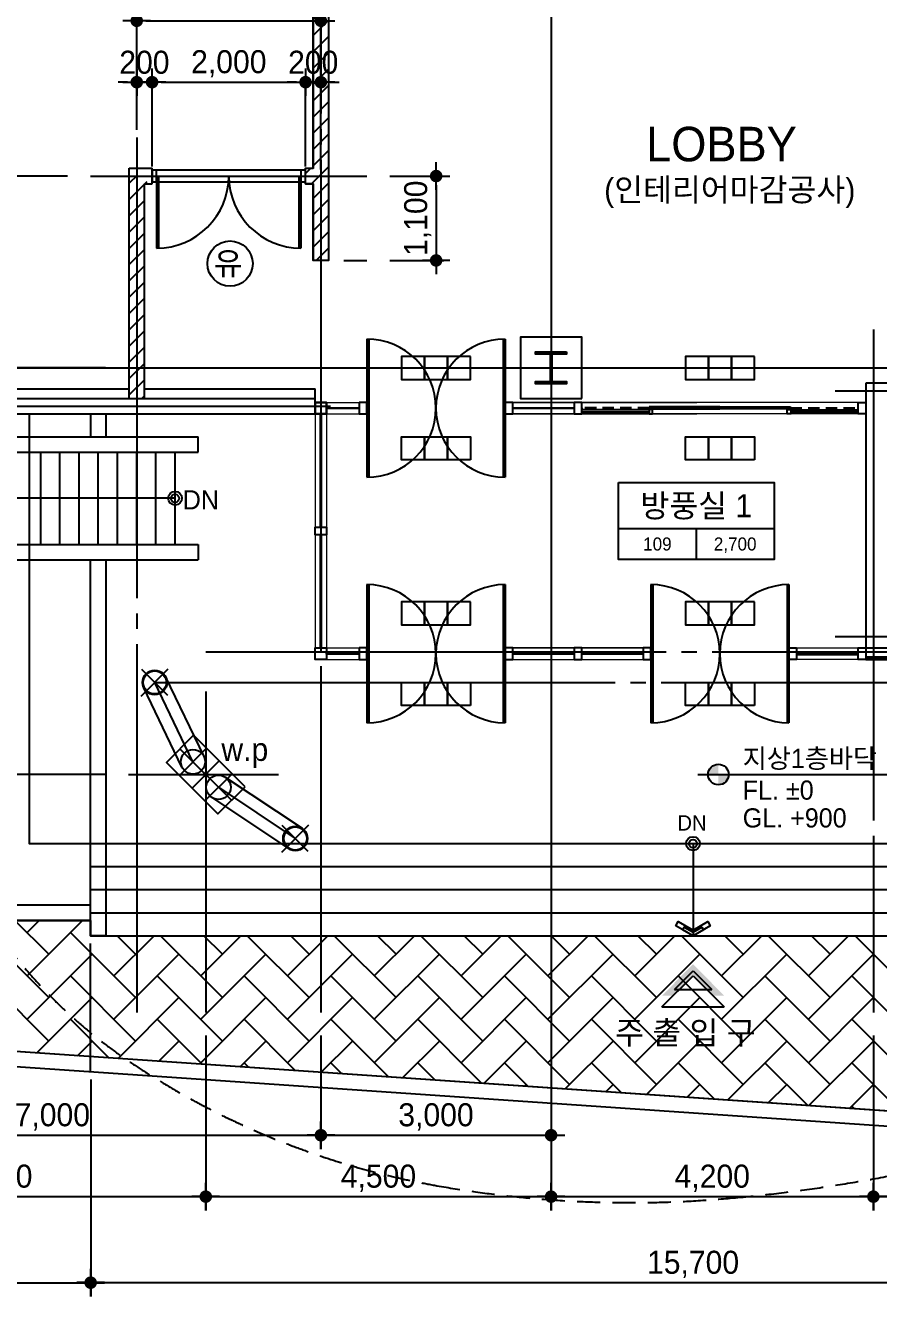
# Model space of a CAD drawing. Extents: x 13990145 to 14069640, y -1806033 to -1750552.
# Drawn here: x 14038590 to 14049708, y -1802231 to -1785666 of the extents above; entities that cross this region are included whole.
import ezdxf
from ezdxf.enums import TextEntityAlignment as Align

# ---------------------------------------------------------------- set-up
doc = ezdxf.new("R2010")
doc.units = 0
doc.header["$LTSCALE"] = 100
doc.header["$MEASUREMENT"] = 0
doc.header["$PDSIZE"] = -10
doc.linetypes.add('CEN', pattern=[66, 60, -2, 2, -2])
doc.linetypes.add('HID', pattern=[2.3, 1.5, -0.8])
doc.layers.get('0').update_dxf_attribs({"linetype": 'CONTINUOUS'})
doc.layers.get('Defpoints').update_dxf_attribs({"linetype": 'CONTINUOUS'})
for name, color, linetype in [('0-내벽고정식', 7, 'CONTINUOUS'), ('0-캐노피', 6, 'CONTINUOUS'), ('4WID', 4, 'CONTINUOUS'), ('9', 9, 'CONTINUOUS'), ('CEN', 1, 'CEN'), ('COL', 2, 'CONTINUOUS'), ('col2', 3, 'CONTINUOUS'), ('DIM', 7, 'CONTINUOUS'), ('DOOR', 4, 'CONTINUOUS'), ('EL-1', 4, 'CONTINUOUS'), ('HAND', 3, 'CONTINUOUS'), ('HAT', 5, 'CONTINUOUS'), ('LEVEL-1', 4, 'CONTINUOUS'), ('line', 2, 'CONTINUOUS'), ('ST', 3, 'CONTINUOUS'), ('SY', 13, 'CONTINUOUS'), ('SYM', 7, 'CONTINUOUS'), ('TEXT', 2, 'CONTINUOUS'), ('TEXT1', 7, 'CONTINUOUS'), ('TILE', 5, 'CONTINUOUS'), ('TITLE', 3, 'CONTINUOUS'), ('WALL', 2, 'CONTINUOUS'), ('WALL-1', 7, 'CONTINUOUS'), ('WALLBR', 3, 'CONTINUOUS'), ('WID', 4, 'CONTINUOUS'), ('WINE', 8, 'CONTINUOUS'), ('지시선', 7, 'CONTINUOUS')]:
    doc.layers.add(name, color=color, linetype=linetype)
doc.styles.add('HY울를도M', font='HYWULM.TTF')
doc.styles.add('굴림', font='H2HDRM.TTF')
doc.styles.add('울릉도', font='HYWULM.TTF', dxfattribs={"height": 3})
doc.dimstyles.new('DIM100', dxfattribs={"dimtxt": 300, "dimasz": 120, "dimexe": 1, "dimexo": 100, "dimgap": 60, "dimtad": 1, "dimdec": 4, "dimzin": 0, "dimdsep": 46, "dimlunit": 6, "dimtxsty": '굴림', "dimblk": 'DOTT', "dimcen": 0.09, "dimadec": 0, "dimazin": 0, "dimtfac": 1, "dimtdec": 4, "dimtofl": 0, "dimtmove": 2, "dimatfit": 2, "dimldrblk": 'DOTT', "dimfxl": 1, "dimtolj": 1, "dimtzin": 0, "dimarcsym": 0})
doc.dimstyles.new('DIM50', dxfattribs={"dimscale": 50, "dimtxt": 3, "dimasz": 1.2, "dimexe": 1, "dimexo": 1, "dimgap": 0.6, "dimtad": 1, "dimdec": 4, "dimzin": 0, "dimdsep": 46, "dimlunit": 6, "dimtxsty": '굴림', "dimblk": 'DOTT', "dimcen": 0.09, "dimadec": 0, "dimazin": 0, "dimtfac": 1, "dimtdec": 4, "dimtofl": 0, "dimtmove": 2, "dimatfit": 2, "dimldrblk": 'DOTT', "dimfxl": 1, "dimtolj": 1, "dimtzin": 0, "dimarcsym": 0})

# ---------------------------------------------------------------- blocks, each defined once
blk = doc.blocks.new('DOTT')
for p, q in [((0, 1.5), (0, -1.5)), ((-1.5, 0), (1.5, 0))]:
    blk.add_line(p, q)
at = {"color": 6, "const_width": 0.68}
blk.add_lwpolyline([(-0.34, 0, 1), (0.34, 0, 1)], format="xyb", close=True, dxfattribs=at)
blk = doc.blocks.new('*D31')
at = {"layer": 'Defpoints', "color": 0, "lineweight": -3}
for p in [(14045440, -1798529), (14049640, -1798529), (14049640, -1800929)]:
    blk.add_point(p, dxfattribs=at)
at = {"layer": 'DIM', "color": 7, "lineweight": -2}
for p, q in [((14045440, -1798829), (14045440, -1801029)), ((14049640, -1798829), (14049640, -1801029)), ((14045560, -1800929), (14049520, -1800929))]:
    blk.add_line(p, q, dxfattribs=at)
at = {"layer": 'DIM', "color": 7, "lineweight": -2, "xscale": 120, "yscale": 120, "zscale": 120, "rotation": 180}
blk.add_blockref('DOTT', (14045440, -1800929), dxfattribs=at)
at = {"layer": 'DIM', "color": 7, "lineweight": -2, "xscale": 120, "yscale": 120, "zscale": 120}
blk.add_blockref('DOTT', (14049640, -1800929), dxfattribs=at)
at = {"layer": 'DIM', "color": 3, "insert": (14047540, -1800690), "char_height": 300, "attachment_point": 5, "style": '굴림'}
blk.add_mtext('\\A1;4,200', dxfattribs=at)
blk = doc.blocks.new('*D32')
at = {"layer": 'Defpoints', "color": 0, "lineweight": -3}
for p in [(14049640, -1798529), (14055440, -1798529), (14055440, -1800929)]:
    blk.add_point(p, dxfattribs=at)
at = {"layer": 'DIM', "color": 7, "lineweight": -2}
for p, q in [((14049640, -1798829), (14049640, -1801029)), ((14055440, -1798829), (14055440, -1801029)), ((14049760, -1800929), (14055320, -1800929))]:
    blk.add_line(p, q, dxfattribs=at)
at = {"layer": 'DIM', "color": 7, "lineweight": -2, "xscale": 120, "yscale": 120, "zscale": 120, "rotation": 180}
blk.add_blockref('DOTT', (14049640, -1800929), dxfattribs=at)
at = {"layer": 'DIM', "color": 7, "lineweight": -2, "xscale": 120, "yscale": 120, "zscale": 120}
blk.add_blockref('DOTT', (14055440, -1800929), dxfattribs=at)
at = {"layer": 'DIM', "color": 3, "insert": (14052540, -1800690), "char_height": 300, "attachment_point": 5, "style": '굴림'}
blk.add_mtext('\\A1;5,800', dxfattribs=at)
blk = doc.blocks.new('*D33')
at = {"layer": 'Defpoints', "color": 0, "lineweight": -3}
for p in [(14042440, -1798529), (14045440, -1798529), (14045440, -1800129)]:
    blk.add_point(p, dxfattribs=at)
at = {"layer": 'DIM', "color": 7, "lineweight": -2}
for p, q in [((14042440, -1798829), (14042440, -1800229)), ((14045440, -1798829), (14045440, -1800229)), ((14042560, -1800129), (14045320, -1800129))]:
    blk.add_line(p, q, dxfattribs=at)
at = {"layer": 'DIM', "color": 7, "lineweight": -2, "xscale": 120, "yscale": 120, "zscale": 120, "rotation": 180}
blk.add_blockref('DOTT', (14042440, -1800129), dxfattribs=at)
at = {"layer": 'DIM', "color": 7, "lineweight": -2, "xscale": 120, "yscale": 120, "zscale": 120}
blk.add_blockref('DOTT', (14045440, -1800129), dxfattribs=at)
at = {"layer": 'DIM', "color": 3, "insert": (14043940, -1799890), "char_height": 300, "attachment_point": 5, "style": '굴림'}
blk.add_mtext('\\A1;3,000', dxfattribs=at)
blk = doc.blocks.new('CCS120')
for p, q in [((-6.76, -9.1), (-0.01, -2.35)), ((-0.01, -2.35), (6.74, -9.1)), ((-6.76, -9.1), (6.74, -9.1))]:
    blk.add_line(p, q)
for points in [[(-0.01, 0.05), (-6.76, -6.7), (-0.01, -2.35), (-4.37, -6.7)], [(-0.01, 0.05), (-0.01, -2.35), (6.74, -6.7), (4.34, -6.7)]]:
    blk.add_solid(points)
blk = doc.blocks.new('*D35')
at = {"layer": 'Defpoints', "color": 0, "lineweight": -3}
for p in [(14035440, -1798529), (14042440, -1798529), (14042440, -1800129)]:
    blk.add_point(p, dxfattribs=at)
at = {"layer": 'DIM', "color": 7, "lineweight": -2}
for p, q in [((14035440, -1798829), (14035440, -1800229)), ((14042440, -1798829), (14042440, -1800229)), ((14035560, -1800129), (14042320, -1800129))]:
    blk.add_line(p, q, dxfattribs=at)
at = {"layer": 'DIM', "color": 7, "lineweight": -2, "xscale": 120, "yscale": 120, "zscale": 120, "rotation": 180}
blk.add_blockref('DOTT', (14035440, -1800129), dxfattribs=at)
at = {"layer": 'DIM', "color": 7, "lineweight": -2, "xscale": 120, "yscale": 120, "zscale": 120}
blk.add_blockref('DOTT', (14042440, -1800129), dxfattribs=at)
at = {"layer": 'DIM', "color": 3, "insert": (14038940, -1799890), "char_height": 300, "attachment_point": 5, "style": '굴림'}
blk.add_mtext('\\A1;7,000', dxfattribs=at)
blk = doc.blocks.new('*D66')
at = {"layer": 'Defpoints', "color": 0, "lineweight": -3}
for p in [(14037957, -1790129), (14039935, -1790129), (14039935, -1795429)]:
    blk.add_point(p, dxfattribs=at)
at = {"layer": 'DIM', "color": 7, "lineweight": -2}
for p, q in [((14039635, -1790129), (14037857, -1790129)), ((14037957, -1795309), (14037957, -1790249)), ((14039635, -1795429), (14037857, -1795429))]:
    blk.add_line(p, q, dxfattribs=at)
at = {"layer": 'DIM', "color": 7, "lineweight": -2, "xscale": 120, "yscale": 120, "zscale": 120}
for p, rotation in [((14037957, -1790129), 90), ((14037957, -1795429), 270)]:
    blk.add_blockref('DOTT', p, dxfattribs=dict(at, rotation=rotation))
at = {"layer": 'DIM', "color": 3, "insert": (14037718, -1792779), "char_height": 300, "attachment_point": 5, "rotation": 90, "style": '굴림'}
blk.add_mtext('\\A1;5,300', dxfattribs=at)
blk = doc.blocks.new('*D73')
at = {"layer": 'Defpoints', "color": 0, "lineweight": -3}
for p in [(14040940, -1798529), (14045440, -1798529), (14045440, -1800929)]:
    blk.add_point(p, dxfattribs=at)
at = {"layer": 'DIM', "color": 7, "lineweight": -2}
for p, q in [((14040940, -1798829), (14040940, -1801029)), ((14045440, -1798829), (14045440, -1801029)), ((14041060, -1800929), (14045320, -1800929))]:
    blk.add_line(p, q, dxfattribs=at)
at = {"layer": 'DIM', "color": 7, "lineweight": -2, "xscale": 120, "yscale": 120, "zscale": 120, "rotation": 180}
blk.add_blockref('DOTT', (14040940, -1800929), dxfattribs=at)
at = {"layer": 'DIM', "color": 7, "lineweight": -2, "xscale": 120, "yscale": 120, "zscale": 120}
blk.add_blockref('DOTT', (14045440, -1800929), dxfattribs=at)
at = {"layer": 'DIM', "color": 3, "insert": (14043190, -1800690), "char_height": 300, "attachment_point": 5, "style": '굴림'}
blk.add_mtext('\\A1;4,500', dxfattribs=at)
blk = doc.blocks.new('*D152')
at = {"layer": 'Defpoints', "color": 0, "lineweight": -3, "ltscale": 3}
for p in [(14033940, -1799359), (14039440, -1799304), (14039440, -1802051)]:
    blk.add_point(p, dxfattribs=at)
at = {"layer": 'DIM', "color": 7, "lineweight": -2, "ltscale": 3}
for p, q in [((14033940, -1799459), (14033940, -1802052)), ((14039440, -1799404), (14039440, -1802052)), ((14034060, -1802051), (14039320, -1802051))]:
    blk.add_line(p, q, dxfattribs=at)
at = {"layer": 'DIM', "color": 7, "lineweight": -2, "ltscale": 3, "xscale": 120, "yscale": 120, "zscale": 120, "rotation": 180}
blk.add_blockref('DOTT', (14033940, -1802051), dxfattribs=at)
at = {"layer": 'DIM', "color": 7, "lineweight": -2, "ltscale": 3, "xscale": 120, "yscale": 120, "zscale": 120}
blk.add_blockref('DOTT', (14039440, -1802051), dxfattribs=at)
at = {"layer": 'DIM', "color": 3, "ltscale": 3, "insert": (14036690, -1801813), "char_height": 300, "attachment_point": 5, "style": '굴림'}
blk.add_mtext('\\A1;5,500', dxfattribs=at)
blk = doc.blocks.new('*D154')
at = {"layer": 'Defpoints', "color": 0, "lineweight": -3, "ltscale": 3}
for p in [(14039440, -1799304), (14055140, -1799472), (14055140, -1802050)]:
    blk.add_point(p, dxfattribs=at)
at = {"layer": 'DIM', "color": 7, "lineweight": -2, "ltscale": 3}
for p, q in [((14039440, -1799404), (14039440, -1802051)), ((14055140, -1799572), (14055140, -1802051)), ((14039560, -1802050), (14055020, -1802050))]:
    blk.add_line(p, q, dxfattribs=at)
at = {"layer": 'DIM', "color": 7, "lineweight": -2, "ltscale": 3, "xscale": 120, "yscale": 120, "zscale": 120, "rotation": 180}
blk.add_blockref('DOTT', (14039440, -1802050), dxfattribs=at)
at = {"layer": 'DIM', "color": 7, "lineweight": -2, "ltscale": 3, "xscale": 120, "yscale": 120, "zscale": 120}
blk.add_blockref('DOTT', (14055140, -1802050), dxfattribs=at)
at = {"layer": 'DIM', "color": 3, "ltscale": 3, "insert": (14047290, -1801812), "char_height": 300, "attachment_point": 5, "style": '굴림'}
blk.add_mtext('\\A1;15,700', dxfattribs=at)
blk = doc.blocks.new('*D175')
at = {"layer": 'Defpoints', "color": 0, "lineweight": -3}
for p in [(14040940, -1798529), (14035440, -1799215), (14040940, -1800929)]:
    blk.add_point(p, dxfattribs=at)
at = {"layer": 'DIM', "color": 7, "lineweight": -2}
for p, q in [((14040940, -1798829), (14040940, -1801029)), ((14035440, -1799515), (14035440, -1801029)), ((14035560, -1800929), (14040820, -1800929))]:
    blk.add_line(p, q, dxfattribs=at)
at = {"layer": 'DIM', "color": 7, "lineweight": -2, "xscale": 120, "yscale": 120, "zscale": 120, "rotation": 180}
blk.add_blockref('DOTT', (14035440, -1800929), dxfattribs=at)
at = {"layer": 'DIM', "color": 7, "lineweight": -2, "xscale": 120, "yscale": 120, "zscale": 120}
blk.add_blockref('DOTT', (14040940, -1800929), dxfattribs=at)
at = {"layer": 'DIM', "color": 3, "insert": (14038190, -1800690), "char_height": 300, "attachment_point": 5, "style": '굴림'}
blk.add_mtext('\\A1;5,500', dxfattribs=at)
blk = doc.blocks.new('TT1')
at = {"layer": 'TEXT1'}
for p, q in [((-1013, -600), (1013, -600)), ((0, -600), (0, -1000))]:
    blk.add_line(p, q, dxfattribs=at)
blk.add_lwpolyline([(-1013, 0), (1013, 0), (1013, -1000), (-1013, -1000)], close=True, dxfattribs=at)
blk = doc.blocks.new('*D259')
at = {"layer": 'Defpoints', "color": 0, "lineweight": -3}
for p in [(14039440, -1787629), (14037957, -1790129), (14038885, -1790129)]:
    blk.add_point(p, dxfattribs=at)
at = {"layer": 'DIM', "color": 7, "lineweight": -2}
for p, q in [((14039140, -1787629), (14037857, -1787629)), ((14037957, -1787749), (14037957, -1790009)), ((14038585, -1790129), (14037857, -1790129))]:
    blk.add_line(p, q, dxfattribs=at)
at = {"layer": 'DIM', "color": 7, "lineweight": -2, "xscale": 120, "yscale": 120, "zscale": 120}
for p, rotation in [((14037957, -1787629), 90), ((14037957, -1790129), 270)]:
    blk.add_blockref('DOTT', p, dxfattribs=dict(at, rotation=rotation))
at = {"layer": 'DIM', "color": 3, "insert": (14037718, -1789192), "char_height": 300, "attachment_point": 5, "rotation": 90, "style": '굴림'}
blk.add_mtext('\\A1;2,500', dxfattribs=at)
blk = doc.blocks.new('*D260')
at = {"layer": 'Defpoints', "color": 0, "lineweight": -3}
for p in [(14043040, -1787629), (14043040, -1788729), (14043942, -1788729)]:
    blk.add_point(p, dxfattribs=at)
at = {"layer": 'DIM', "color": 7, "lineweight": -2}
for p, q in [((14043340, -1787629), (14044042, -1787629)), ((14043942, -1787749), (14043942, -1788609)), ((14043340, -1788729), (14044042, -1788729))]:
    blk.add_line(p, q, dxfattribs=at)
at = {"layer": 'DIM', "color": 7, "lineweight": -2, "xscale": 120, "yscale": 120, "zscale": 120}
for p, rotation in [((14043942, -1787629), 90), ((14043942, -1788729), 270)]:
    blk.add_blockref('DOTT', p, dxfattribs=dict(at, rotation=rotation))
at = {"layer": 'DIM', "color": 3, "insert": (14043703, -1788179), "char_height": 300, "attachment_point": 5, "rotation": 90, "style": '굴림'}
blk.add_mtext('\\A1;1,100', dxfattribs=at)
blk = doc.blocks.new('*D320')
at = {"layer": 'Defpoints', "color": 0, "lineweight": -3, "ltscale": 3}
for p in [(14042240, -1786406), (14040240, -1787529), (14042240, -1787604)]:
    blk.add_point(p, dxfattribs=at)
at = {"layer": 'DIM', "color": 7, "lineweight": -2, "ltscale": 3}
for p, q in [((14040240, -1787429), (14040240, -1786405)), ((14040360, -1786406), (14042120, -1786406)), ((14042240, -1787504), (14042240, -1786405))]:
    blk.add_line(p, q, dxfattribs=at)
at = {"layer": 'DIM', "color": 7, "lineweight": -2, "ltscale": 3, "xscale": 120, "yscale": 120, "zscale": 120, "rotation": 180}
blk.add_blockref('DOTT', (14040240, -1786406), dxfattribs=at)
at = {"layer": 'DIM', "color": 7, "lineweight": -2, "ltscale": 3, "xscale": 120, "yscale": 120, "zscale": 120}
blk.add_blockref('DOTT', (14042240, -1786406), dxfattribs=at)
at = {"layer": 'DIM', "color": 3, "ltscale": 3, "insert": (14041240, -1786167), "char_height": 300, "attachment_point": 5, "style": '굴림'}
blk.add_mtext('\\A1;2,000', dxfattribs=at)
blk = doc.blocks.new('*D321')
at = {"layer": 'Defpoints', "color": 0, "lineweight": -3, "ltscale": 3}
for p in [(14042440, -1786406), (14042240, -1787504), (14042440, -1787643)]:
    blk.add_point(p, dxfattribs=at)
at = {"layer": 'DIM', "color": 7, "lineweight": -2, "ltscale": 3}
for p, q in [((14042120, -1786406), (14042000, -1786406)), ((14042240, -1787404), (14042240, -1786405)), ((14042440, -1787543), (14042440, -1786405)), ((14042560, -1786406), (14042680, -1786406))]:
    blk.add_line(p, q, dxfattribs=at)
at = {"layer": 'DIM', "color": 7, "lineweight": -2, "ltscale": 3, "xscale": 120, "yscale": 120, "zscale": 120}
blk.add_blockref('DOTT', (14042240, -1786406), dxfattribs=at)
at = {"layer": 'DIM', "color": 7, "lineweight": -2, "ltscale": 3, "xscale": 120, "yscale": 120, "zscale": 120, "rotation": 180}
blk.add_blockref('DOTT', (14042440, -1786406), dxfattribs=at)
at = {"layer": 'DIM', "color": 3, "ltscale": 3, "insert": (14042340, -1786148), "char_height": 300, "attachment_point": 5, "style": '굴림'}
blk.add_mtext('\\A1;200', dxfattribs=at)
blk = doc.blocks.new('*D322')
at = {"layer": 'Defpoints', "color": 0, "lineweight": -3, "ltscale": 3}
for p in [(14040240, -1786406), (14040040, -1787129), (14040240, -1787604)]:
    blk.add_point(p, dxfattribs=at)
at = {"layer": 'DIM', "color": 7, "lineweight": -2, "ltscale": 3}
for p, q in [((14039920, -1786406), (14039800, -1786406)), ((14040040, -1787029), (14040040, -1786405)), ((14040240, -1787504), (14040240, -1786405)), ((14040360, -1786406), (14040480, -1786406))]:
    blk.add_line(p, q, dxfattribs=at)
at = {"layer": 'DIM', "color": 7, "lineweight": -2, "ltscale": 3, "xscale": 120, "yscale": 120, "zscale": 120}
blk.add_blockref('DOTT', (14040040, -1786406), dxfattribs=at)
at = {"layer": 'DIM', "color": 7, "lineweight": -2, "ltscale": 3, "xscale": 120, "yscale": 120, "zscale": 120, "rotation": 180}
blk.add_blockref('DOTT', (14040240, -1786406), dxfattribs=at)
at = {"layer": 'DIM', "color": 3, "ltscale": 3, "insert": (14040140, -1786148), "char_height": 300, "attachment_point": 5, "style": '굴림'}
blk.add_mtext('\\A1;200', dxfattribs=at)
blk = doc.blocks.new('*D323')
at = {"layer": 'Defpoints', "color": 0, "lineweight": -3, "ltscale": 3}
for p in [(14042440, -1785606), (14042440, -1786586), (14040040, -1787129)]:
    blk.add_point(p, dxfattribs=at)
at = {"layer": 'DIM', "color": 7, "lineweight": -2, "ltscale": 3}
for p, q in [((14040040, -1787029), (14040040, -1785605)), ((14040160, -1785606), (14042320, -1785606)), ((14042440, -1786486), (14042440, -1785605))]:
    blk.add_line(p, q, dxfattribs=at)
at = {"layer": 'DIM', "color": 7, "lineweight": -2, "ltscale": 3, "xscale": 120, "yscale": 120, "zscale": 120, "rotation": 180}
blk.add_blockref('DOTT', (14040040, -1785606), dxfattribs=at)
at = {"layer": 'DIM', "color": 7, "lineweight": -2, "ltscale": 3, "xscale": 120, "yscale": 120, "zscale": 120}
blk.add_blockref('DOTT', (14042440, -1785606), dxfattribs=at)
at = {"layer": 'DIM', "color": 3, "ltscale": 3, "insert": (14041240, -1785367), "char_height": 300, "attachment_point": 5, "style": '굴림'}
blk.add_mtext('\\A1;2,400', dxfattribs=at)

msp = doc.modelspace()

# ---------------------------------------------------------------- hatches: boundary and pattern name
at = {"layer": '4WID', "lineweight": -3, "ltscale": 200}
h = msp.add_hatch(dxfattribs=at)
h.set_pattern_fill('ANSI31', color=5, scale=1200, style=0)
h.set_pattern_definition([(45, (1220300.43, -371021.16), (-106.0660172, 106.0660172), [])])
h.paths.add_polyline_path([(14042239.53431, -1787528.57588), (14042239.53431, -1787728.57588), (14042339.53431, -1787728.57588), (14042339.53431, -1788728.57588), (14042539.53431, -1788728.57588), (14042539.53431, -1782628.57588), (14049539.6909, -1782628.57588), (14049539.6909, -1782428.57588), (14042339.53431, -1782428.57588), (14042339.53431, -1787528.57588)])
h = msp.add_hatch(dxfattribs=at)
h.set_pattern_fill('ANSI31', color=5, scale=1200, style=0)
h.set_pattern_definition([(45, (1214291.5, -702390.6), (-106.0660172, 106.0660172), [])])
edge = h.paths.add_edge_path()
edge.add_line((14040220.50856, -1787529.70023), (14039941.54954, -1787529.70023))
edge.add_line((14040220.50856, -1787733.73492), (14040139.53431, -1787733.73492))
edge.add_line((14040139.53431, -1790528.57588), (14040139.53431, -1787733.73492))
edge.add_line((14039941.54954, -1790528.57588), (14039941.54954, -1787529.70023))
at = {"layer": 'LEVEL-1'}
h = msp.add_hatch(color=256, dxfattribs=at)
h.paths.add_polyline_path([(14047620.13419, -1795428.57588), (14047620.13419, -1795294.17722, 0.4142135624), (14047485.73553, -1795428.57588)])
h.paths.add_polyline_path([(14047620.13419, -1795428.57588), (14047620.13419, -1795562.97454, 0.4142135624), (14047754.53284, -1795428.57588)])
at = {"layer": 'line', "lineweight": -3, "ltscale": 200}
h = msp.add_hatch(dxfattribs=at)
h.set_pattern_fill('AR-HBONE', color=8, scale=100, style=0)
h.set_pattern_definition([(45, (1093464.96, -4817115.96), (4e-14, 565.685425), [1200, -400]), (135, (1093747.8, -4816833.1), (4e-14, 565.685425), [1200, -400])])
edge = h.paths.add_edge_path()
edge.add_line((14054939.53587, -1799526.04195), (14055321.30194, -1800187.28019))
edge.add_line((14055321.30194, -1800187.28019), (14035403.02275, -1798828.30061))
edge.add_arc((14035439.83299, -1797328.45357), 1500.29868, 180.004670776, 268.594091241, ccw=False)
edge.add_line((14033939.53431, -1797328.57588), (14039439.532, -1797328.57588))
edge.add_line((14039439.532, -1797328.57588), (14039439.532, -1797528.57588))
edge.add_line((14039439.532, -1797528.57588), (14054939.53587, -1797528.57588))
edge.add_line((14054939.53587, -1797528.57588), (14054939.53587, -1799526.04195))

# ---------------------------------------------------------------- linework, layer by layer
at = {"ltscale": 3}
for p, q in [((14039439.53119, -1790728.57588), (14039439.53119, -1791028.57581)), ((14039639.53195, -1790728.57588), (14039639.53195, -1791028.57588)), ((14039439.53431, -1797528.57588), (14039439.53431, -1792628.57588)), ((14039639.53253, -1792628.57588), (14039639.53431, -1797528.57588)), ((14039639.53431, -1797528.57588), (14039439.53431, -1797528.57588)), ((14055321.30194, -1800187.28019), (14035399.04737, -1798828.02938)), ((14055321.30194, -1800187.28019), (14035403.02275, -1798828.30061)), ((14055441.78649, -1800395.96554), (14035389.40885, -1799027.83673)), ((14055441.78649, -1800395.96554), (14035389.40885, -1799027.83673))]:
    msp.add_line(p, q, dxfattribs=at)
at = {"layer": '0-내벽고정식'}
for p, q in [((14037439.53431, -1790403.57588), (14039939.53431, -1790403.57588)), ((14040139.53431, -1790403.57588), (14042364.53403, -1790403.57588)), ((14042364.53403, -1790528.57588), (14042364.53403, -1790403.57588))]:
    msp.add_line(p, q, dxfattribs=at)
at = {"layer": '0-캐노피', "color": 6, "linetype": 'HID', "ltscale": 2}
msp.add_lwpolyline([(14037603.1373, -1790728.57588, 0.1853585782), (14037265.77477, -1795550.46768, 0.1724287931), (14039956.62444, -1799178.13132, 0.1046048883), (14043952.68346, -1800786.45162, 0.0658615578), (14047775.31345, -1800949.60386, 0.0520036935), (14051977.32071, -1800129.30116)], format="xyb", dxfattribs=at)
at = {"layer": '4WID', "color": 3, "lineweight": -3, "ltscale": 200}
for p, q in [((14042339.53431, -1782428.57588), (14042339.53431, -1787529.70023)), ((14042539.53431, -1782628.57588), (14042539.53431, -1788728.57588)), ((14039939.53431, -1787528.57588), (14040239.53431, -1787528.57588)), ((14039939.53431, -1790528.57588), (14039939.53431, -1787528.57588)), ((14042239.53431, -1787528.57588), (14042339.53431, -1787528.57588)), ((14040139.53431, -1787728.57588), (14040239.53431, -1787728.57588)), ((14040139.53431, -1790528.57588), (14040139.53431, -1787728.57588)), ((14042239.53431, -1787728.57588), (14042339.53431, -1787728.57588)), ((14042339.53431, -1787728.57588), (14042339.53431, -1788728.57588)), ((14042539.53431, -1788728.57588), (14042339.53431, -1788728.57588)), ((14042535.45135, -1788728.57588), (14042535.45135, -1788728.57588))]:
    msp.add_line(p, q, dxfattribs=at)
at = {"layer": '9'}
for p, q in [((14040916.80663, -1795193.23326), (14040418.26075, -1794159.40336)), ((14040629.92181, -1795331.57831), (14040131.37593, -1794297.7484)), ((14041194.02216, -1795462.22979), (14042194.85206, -1796129.25056)), ((14041017.38666, -1795727.26215), (14042018.21656, -1796394.28292))]:
    msp.add_line(p, q, dxfattribs=at)
at = {"layer": 'CEN', "linetype": 'CEN'}
for p, q in [((14045439.53431, -1757728.57588), (14045439.53431, -1798528.57588)), ((14042439.53431, -1774216.15832), (14042439.53431, -1798528.57588)), ((14040039.53431, -1787128.57588), (14040039.53431, -1798528.57588)), ((14039439.53431, -1787628.57588), (14043039.53431, -1787628.57588)), ((14042739.53431, -1788728.57588), (14043039.53431, -1788728.57588)), ((14045439.53431, -1789128.57588), (14045439.53431, -1800928.57588)), ((14049639.53431, -1789628.57588), (14049639.53431, -1798528.57588)), ((14049639.53431, -1789886.57588), (14049639.53431, -1795908.57588)), ((13993039.53431, -1790128.57588), (14067039.53431, -1790128.57588)), ((13995639.53431, -1790128.57588), (14069639.53431, -1790128.57588)), ((14031539.53431, -1790128.57588), (14061639.53431, -1790128.57588)), ((14034139.53431, -1790128.57588), (14064239.53431, -1790128.57588)), ((14049141.95654, -1790428.57588), (14056641.95654, -1790428.57588)), ((14049141.95654, -1790428.57588), (14056641.95654, -1790428.57588)), ((14042364.53403, -1790628.57588), (14042564.02394, -1790628.57588)), ((14049141.95654, -1793628.57588), (14056641.95654, -1793628.57588)), ((14040939.53431, -1793828.57588), (14056641.95654, -1793828.57588)), ((14040098.04164, -1794405.35257), (14040451.59504, -1794051.79918)), ((14040444.52397, -1794398.28151), (14040105.11271, -1794058.87025)), ((14040274.81834, -1794228.57588), (14060339.95654, -1794228.57588)), ((14040939.53431, -1794347.37395), (14040939.53431, -1798528.57588)), ((14040596.58752, -1795439.18248), (14040950.14092, -1795085.62909)), ((14041275.41003, -1795764.4516), (14040603.65859, -1795092.70016)), ((14039934.95654, -1795428.57588), (14041886.95654, -1795428.57588)), ((14040974.13828, -1795428.57588), (14040904.93035, -1795428.57588)), ((14040928.92771, -1795771.52267), (14041282.4811, -1795417.96928)), ((14040939.53431, -1795463.17984), (14040939.53431, -1795393.97191)), ((14041929.75762, -1796438.54344), (14042283.31101, -1796084.99005)), ((14042276.23994, -1796431.47237), (14041936.82869, -1796092.06112)), ((14039439.532, -1799304.16756), (14039439.532, -1797628.57588))]:
    msp.add_line(p, q, dxfattribs=at)
msp.add_circle((14040939.53432, -1795428.57588), 20, dxfattribs=at)
at = {"layer": 'COL'}
msp.add_lwpolyline([(14045839.53431, -1790528.57588), (14045839.53431, -1789728.57588), (14045039.53431, -1789728.57588), (14045039.53431, -1790528.57588)], close=True, dxfattribs=at)
at = {"layer": 'col2'}
msp.add_lwpolyline([(14045642.03431, -1789921.57588), (14045642.03431, -1789949.57588), (14045448.53431, -1789949.57588), (14045448.53431, -1790307.57588), (14045642.03431, -1790307.57588), (14045642.03431, -1790335.57588), (14045237.03431, -1790335.57588), (14045237.03431, -1790307.57588), (14045430.53431, -1790307.57588), (14045430.53431, -1789949.57588), (14045237.03431, -1789949.57588), (14045237.03431, -1789921.57588)], close=True, dxfattribs=at)
at = {"layer": 'col2', "color": 9}
msp.add_lwpolyline([(14041452.18673, -1795587.67491), (14040780.43529, -1794915.92346), (14040426.8819, -1795269.47685), (14041098.63334, -1795941.2283)], close=True, dxfattribs=at)
at = {"layer": 'col2'}
for centre, radius in [((14040274.81834, -1794228.57588), 159.25), ((14040274.81834, -1794228.57588), 150.25), ((14040773.36422, -1795262.40579), 159.25), ((14041105.70441, -1795594.74597), 159.25), ((14042106.53431, -1796261.76674), 159.25), ((14042106.53431, -1796261.76674), 150.25)]:
    msp.add_circle(centre, radius, dxfattribs=at)
at = {"layer": 'Defpoints'}
for p, q in [((14040773.36422, -1795262.40579), (14040274.81834, -1794228.57588)), ((14040762.75762, -1795605.35257), (14041116.31101, -1795251.79918)), ((14041105.70441, -1795594.74597), (14042106.53431, -1796261.76674))]:
    msp.add_line(p, q, dxfattribs=at)
at = {"layer": 'Defpoints', "color": 76}
for points in [[(14049539.6909, -1782628.57588), (14042539.53431, -1782628.57588), (14042539.53431, -1788728.57588), (14042339.53431, -1788728.57588), (14042339.53431, -1787728.57588), (14042239.53431, -1787728.57588), (14042239.53431, -1787528.57588), (14042339.53431, -1787528.57588), (14042339.53431, -1782428.57588), (14049539.6909, -1782428.57588), (14049539.6909, -1782628.57588)], [(14038639.53431, -1790728.57588), (14038639.53431, -1796328.57588), (14056039.53431, -1796328.57588), (14056039.53431, -1793928.57588)]]:
    msp.add_lwpolyline(points, dxfattribs=at)
at = {"layer": 'DOOR', "ltscale": 100}
for points in [[(14046739.53431, -1790428.57679, 0, 100, 0), (14047039.53431, -1790428.57679, 0, 0, 0), (14047339.53431, -1790428.57679, 0, 0, 0)], [(14048539.53431, -1790428.57679, 0, 100, 0), (14048239.53431, -1790428.57679, 0, 0, 0), (14047939.53431, -1790428.57679, 0, 0, 0)]]:
    msp.add_lwpolyline(points, format="xyseb", dxfattribs=at)
at = {"layer": 'DOOR'}
for points in [[(14042364.53403, -1790578.57589), (14042364.53403, -1790728.57589), (14042514.53403, -1790728.57589), (14042514.53403, -1790578.57589)], [(14042939.53431, -1790578.57597), (14042939.53431, -1790728.57597), (14043039.53431, -1790728.57597), (14043039.53431, -1790578.57597)], [(14044839.53431, -1790578.57503), (14044839.53431, -1790728.57503), (14044939.53431, -1790728.57503), (14044939.53431, -1790578.57503)], [(14046717.03431, -1790673.57605), (14046717.03431, -1790728.57605), (14046762.03431, -1790728.57605), (14046762.03431, -1790673.57605)], [(14046719.53431, -1790655.57605), (14046719.53431, -1790643.57605), (14047639.53431, -1790643.57589), (14047639.53431, -1790655.57589)], [(14048559.53431, -1790655.57595), (14048559.53431, -1790643.57595), (14047639.53431, -1790643.57589), (14047639.53431, -1790655.57589)], [(14048562.03431, -1790673.57595), (14048562.03431, -1790728.57595), (14048517.03431, -1790728.57595), (14048517.03431, -1790673.57595)], [(14049539.53431, -1790578.57589), (14049539.53431, -1790728.57589), (14049439.53431, -1790728.57589), (14049439.53431, -1790578.57589)], [(14045839.53431, -1790707.07611), (14045839.53431, -1790695.07611), (14046717.03431, -1790695.07605), (14046717.03431, -1790707.07605)], [(14049439.53431, -1790707.07589), (14049439.53431, -1790695.07589), (14048562.03431, -1790695.07595), (14048562.03431, -1790707.07595)], [(14042514.53403, -1792203.61814), (14042514.53403, -1792303.61814), (14042364.53533, -1792303.61815), (14042364.53533, -1792203.61815)], [(14042939.53431, -1793778.62253), (14042939.53431, -1793928.62253), (14043039.53431, -1793928.62253), (14043039.53431, -1793778.62253)], [(14044839.53431, -1793778.62159), (14044839.53431, -1793928.62159), (14044939.53431, -1793928.62159), (14044939.53431, -1793778.62159)], [(14046639.53431, -1793778.62212), (14046639.53431, -1793928.62212), (14046739.53431, -1793928.62212), (14046739.53431, -1793778.62212)], [(14048639.53431, -1793778.62229), (14048639.53431, -1793928.62229), (14048539.53431, -1793928.62229), (14048539.53431, -1793778.62229)]]:
    msp.add_lwpolyline(points, close=True, dxfattribs=at)
at = {"layer": 'EL-1'}
for p, q in [((14032339.53431, -1791028.57588), (14040839.53431, -1791028.57588)), ((14040839.53431, -1791228.57588), (14040839.53431, -1791028.57588)), ((14032539.53431, -1791228.57588), (14040839.53431, -1791228.57588)), ((14040539.53431, -1792428.57588), (14040539.53431, -1791228.57588)), ((14034739.53431, -1792428.57588), (14040839.53431, -1792428.57588)), ((14040839.53431, -1792428.57588), (14040839.53431, -1792628.57588)), ((14034739.53431, -1792628.57588), (14040839.53431, -1792628.57588)), ((14039639.53431, -1796628.57588), (14054939.53431, -1796628.57588)), ((14039639.53431, -1796928.57588), (14054939.53431, -1796928.57588)), ((14039439.53431, -1797128.57588), (14033939.53431, -1797128.57588)), ((14039639.53431, -1797228.57588), (14054939.53431, -1797228.57588)), ((14039439.53431, -1797328.57588), (14033739.53431, -1797328.57588)), ((14039639.53431, -1797528.57588), (14054939.53431, -1797528.57588))]:
    msp.add_line(p, q, dxfattribs=at)
at = {"layer": 'EL-1', "color": 9}
for p, q in [((14039439.53431, -1796328.57588), (14039639.53431, -1796328.57588)), ((14039439.53431, -1796628.57588), (14039639.53431, -1796628.57588)), ((14039439.53431, -1796928.57588), (14039639.53431, -1796928.57588)), ((14039439.53431, -1797228.57588), (14039639.53431, -1797228.57588))]:
    msp.add_line(p, q, dxfattribs=at)
at = {"layer": 'EL-1'}
for points in [[(14039639.53276, -1796328.57588), (14054939.53587, -1796328.57588)], [(14039639.53314, -1796328.57588), (14054939.53587, -1796328.57588)], [(14039639.53276, -1796628.57588), (14054939.53587, -1796628.57588)], [(14039639.53276, -1796928.57588), (14054939.53587, -1796928.57588)], [(14039639.53276, -1797228.57588), (14054939.53587, -1797228.57588)], [(14039639.53276, -1797528.57588), (14054939.53587, -1797528.57588)]]:
    msp.add_lwpolyline(points, dxfattribs=at)
at = {"layer": 'HAND', "color": 5, "ltscale": 100}
for points in [[(14046719.53431, -1790634.57605), (14046719.53431, -1790664.57605), (14047639.53431, -1790664.57589), (14047639.53431, -1790634.57589)], [(14048559.53431, -1790634.57595), (14048559.53431, -1790664.57595), (14047639.53431, -1790664.57589), (14047639.53431, -1790634.57589)]]:
    msp.add_lwpolyline(points, close=True, dxfattribs=at)
at = {"layer": 'HAT', "lineweight": -3, "ltscale": 200}
for points in [[(14054939.53587, -1799526.04195), (14055321.30194, -1800187.28019), (14035403.02275, -1798828.30061, -0.4070209948), (14033939.53431, -1797328.57588), (14039439.532, -1797328.57588), (14039439.532, -1797528.57588), (14054939.53587, -1797528.57588)], [(14054939.53431, -1799526.03926), (14055321.30194, -1800187.28019), (14035403.02275, -1798828.30061, -0.4070209948), (14033939.53431, -1797328.57588), (14039439.53431, -1797328.57588), (14039439.53431, -1797528.57588), (14054939.53587, -1797528.57588)]]:
    msp.add_lwpolyline(points, format="xyb", close=True, dxfattribs=at)
at = {"layer": 'LEVEL-1'}
msp.add_line((14047351.33688, -1795428.57588), (14050255.69195, -1795428.57588), dxfattribs=at)
msp.add_circle((14047620.13419, -1795428.57588), 134.39866, dxfattribs=at)
at = {"layer": 'ST', "color": 5}
for p, q in [((14038789.53431, -1792428.57588), (14038789.53431, -1791228.57588)), ((14039039.53431, -1792428.57588), (14039039.53431, -1791228.57588)), ((14039289.53431, -1792428.57588), (14039289.53431, -1791228.57588)), ((14039539.53431, -1792428.57588), (14039539.53431, -1791228.57588)), ((14039789.53431, -1792428.57588), (14039789.53431, -1791228.57588)), ((14040039.53431, -1792428.57588), (14040039.53431, -1791228.57588)), ((14040289.53431, -1792428.57588), (14040289.53431, -1791228.57588))]:
    msp.add_line(p, q, dxfattribs=at)
at = {"layer": 'SYM', "color": 4}
for p, q in [((14040539.53431, -1791828.57588), (14034739.53705, -1791828.57588)), ((14047289.53425, -1796328.57588), (14047289.53431, -1797528.57588)), ((14047289.53425, -1796328.57588), (14047289.53431, -1797528.57588))]:
    msp.add_line(p, q, dxfattribs=at)
for points in [[(14047289.53431, -1797528.57588), (14047064.80072, -1797398.82588), (14047097.05072, -1797342.96724), (14047289.95788, -1797454.34224), (14047482.86504, -1797342.96724), (14047515.11504, -1797398.82588)], [(14047289.53431, -1797528.57588), (14047154.69416, -1797450.72588), (14047174.04416, -1797417.2107), (14047289.78845, -1797484.0357), (14047405.53275, -1797417.2107), (14047424.88275, -1797450.72588)]]:
    msp.add_lwpolyline(points, close=True, dxfattribs=at)
for centre, radius in [((14040539.53407, -1791828.57588), 90), ((14040539.53409, -1791828.57588), 54), ((14040539.53431, -1791828.57588), 54), ((14047289.53426, -1796328.57588), 90), ((14047289.53428, -1796328.57588), 54)]:
    msp.add_circle(centre, radius, dxfattribs=at)
at = {"layer": 'TILE'}
for points in [[(14043789.53431, -1789978.57548), (14043489.53431, -1789978.57548), (14043489.53431, -1790278.57548), (14043789.53431, -1790278.57548)], [(14044089.53431, -1789978.57548), (14043789.53431, -1789978.57548), (14043789.53431, -1790278.57548), (14044089.53431, -1790278.57548)], [(14044389.53431, -1789978.57548), (14044089.53431, -1789978.57548), (14044089.53431, -1790278.57548), (14044389.53431, -1790278.57548)], [(14047489.53431, -1789978.57758), (14047189.53431, -1789978.57758), (14047189.53431, -1790278.57758), (14047489.53431, -1790278.57758)], [(14047789.53431, -1789978.57758), (14047489.53431, -1789978.57758), (14047489.53431, -1790278.57758), (14047789.53431, -1790278.57758)], [(14048089.53431, -1789978.57758), (14047789.53431, -1789978.57758), (14047789.53431, -1790278.57758), (14048089.53431, -1790278.57758)], [(14043789.53431, -1791328.57564), (14043489.53431, -1791328.57564), (14043489.53431, -1791028.57564), (14043789.53431, -1791028.57564)], [(14044089.53431, -1791328.57564), (14043789.53431, -1791328.57564), (14043789.53431, -1791028.57564), (14044089.53431, -1791028.57564)], [(14044389.53431, -1791328.57564), (14044089.53431, -1791328.57564), (14044089.53431, -1791028.57564), (14044389.53431, -1791028.57564)], [(14047489.53431, -1791328.57614), (14047189.53431, -1791328.57614), (14047189.53431, -1791028.57614), (14047489.53431, -1791028.57614)], [(14047789.53431, -1791328.57614), (14047489.53431, -1791328.57614), (14047489.53431, -1791028.57614), (14047789.53431, -1791028.57614)], [(14048089.53431, -1791328.57614), (14047789.53431, -1791328.57614), (14047789.53431, -1791028.57614), (14048089.53431, -1791028.57614)], [(14043789.53431, -1793178.62203), (14043489.53431, -1793178.62203), (14043489.53431, -1793478.62203), (14043789.53431, -1793478.62203)], [(14044089.53431, -1793178.62203), (14043789.53431, -1793178.62203), (14043789.53431, -1793478.62203), (14044089.53431, -1793478.62203)], [(14044389.53431, -1793178.62203), (14044089.53431, -1793178.62203), (14044089.53431, -1793478.62203), (14044389.53431, -1793478.62203)], [(14047489.53431, -1793178.62203), (14047189.53431, -1793178.62203), (14047189.53431, -1793478.62203), (14047489.53431, -1793478.62203)], [(14047789.53431, -1793178.62203), (14047489.53431, -1793178.62203), (14047489.53431, -1793478.62203), (14047789.53431, -1793478.62203)], [(14048089.53431, -1793178.62203), (14047789.53431, -1793178.62203), (14047789.53431, -1793478.62203), (14048089.53431, -1793478.62203)], [(14043789.53431, -1794528.6222), (14043489.53431, -1794528.6222), (14043489.53431, -1794228.6222), (14043789.53431, -1794228.6222)], [(14044089.53431, -1794528.6222), (14043789.53431, -1794528.6222), (14043789.53431, -1794228.6222), (14044089.53431, -1794228.6222)], [(14044389.53431, -1794528.6222), (14044089.53431, -1794528.6222), (14044089.53431, -1794228.6222), (14044389.53431, -1794228.6222)], [(14047489.53431, -1794528.6222), (14047189.53431, -1794528.6222), (14047189.53431, -1794228.6222), (14047489.53431, -1794228.6222)], [(14047789.53431, -1794528.6222), (14047489.53431, -1794528.6222), (14047489.53431, -1794228.6222), (14047789.53431, -1794228.6222)], [(14048089.53431, -1794528.6222), (14047789.53431, -1794528.6222), (14047789.53431, -1794228.6222), (14048089.53431, -1794228.6222)]]:
    msp.add_lwpolyline(points, close=True, dxfattribs=at)
at = {"layer": 'WALL'}
for p, q in [((14049539.53431, -1790328.57588), (14049539.53431, -1793778.57588)), ((14050489.53431, -1790328.57588), (14049539.53431, -1790328.57588)), ((14049539.53431, -1793778.57588), (14049739.53431, -1793778.57588))]:
    msp.add_line(p, q, dxfattribs=at)
at = {"layer": 'WALL-1', "color": 4}
for p, q in [((14037439.53431, -1790528.57588), (14042364.53403, -1790528.57588)), ((14037439.53431, -1790528.57588), (14042364.53403, -1790528.57588)), ((14037439.53431, -1790628.57588), (14042364.53403, -1790628.57588)), ((14037439.53431, -1790628.57588), (14042364.53403, -1790628.57588)), ((14042364.53403, -1790728.57588), (14042364.53403, -1790528.57588)), ((14037439.53431, -1790728.57588), (14042364.53431, -1790728.57588)), ((14037439.53431, -1790728.57588), (14042364.53431, -1790728.57588))]:
    msp.add_line(p, q, dxfattribs=at)
at = {"layer": 'WALLBR'}
for p, q in [((14042339.53431, -1782428.57588), (14042339.53431, -1786462.33136)), ((14040239.53431, -1787728.57588), (14040239.53431, -1787528.57588)), ((14042239.53431, -1787728.57588), (14042239.53431, -1787528.57588))]:
    msp.add_line(p, q, dxfattribs=at)
at = {"layer": 'WID'}
for p, q in [((14040299.53431, -1787628.57588), (14040324.53431, -1787628.57588)), ((14040299.53431, -1787628.57588), (14040299.53431, -1788568.57588)), ((14040324.53431, -1787628.57588), (14040324.53431, -1788536.57316)), ((14040324.53431, -1787628.57588), (14040324.53431, -1788568.22859)), ((14042154.53431, -1787628.57588), (14042154.53431, -1788568.22859)), ((14042154.53431, -1787658.73492), (14042179.53431, -1787658.73492)), ((14042179.53431, -1787628.57588), (14042179.53431, -1788568.57588)), ((14043039.53431, -1789753.57597), (14043039.53431, -1791553.57597)), ((14043064.53431, -1789753.92326), (14043064.53431, -1791553.22868)), ((14044814.53431, -1789753.92256), (14044814.53431, -1791553.22798)), ((14044839.53431, -1789753.57527), (14044839.53431, -1791553.57527)), ((14043039.53431, -1792953.62253), (14043039.53431, -1794753.62253)), ((14043064.53431, -1792953.96982), (14043064.53431, -1794753.27524)), ((14044814.53431, -1792953.96912), (14044814.53431, -1794753.27454)), ((14044839.53431, -1792953.62183), (14044839.53431, -1794753.62183)), ((14046739.53431, -1792953.62253), (14046739.53431, -1794753.62253)), ((14046764.53431, -1792953.96982), (14046764.53431, -1794753.27524)), ((14048514.53431, -1792953.96912), (14048514.53431, -1794753.27454)), ((14048539.53431, -1792953.62183), (14048539.53431, -1794753.62183)), ((14050339.53431, -1793900.57588), (14049539.53431, -1793900.57588)), ((14050339.53431, -1793924.57588), (14049539.53431, -1793924.57588))]:
    msp.add_line(p, q, dxfattribs=at)
at = {"layer": 'WID', "linetype": 'HID'}
for p, q in [((14046719.53431, -1790649.57605), (14045839.53431, -1790649.57611)), ((14048559.53431, -1790649.57595), (14049439.53431, -1790649.57589))]:
    msp.add_line(p, q, dxfattribs=at)
at = {"layer": 'WID'}
for points in [[(14040239.53431, -1787553.57588), (14040239.53431, -1787703.57588), (14040299.53431, -1787703.57588), (14040299.53431, -1787553.57588)], [(14042179.53431, -1787553.57588), (14042179.53431, -1787703.57588), (14042239.53431, -1787703.57588), (14042239.53431, -1787553.57588)], [(14042514.53431, -1790578.57589), (14042514.53431, -1790728.57589), (14042364.53431, -1790728.57589), (14042364.53431, -1790578.57589)], [(14042514.53431, -1790659.5759), (14042514.53431, -1790647.5759), (14042939.53431, -1790647.57672), (14042939.53431, -1790659.57672)], [(14045739.53431, -1790578.57611), (14045739.53431, -1790728.57611), (14045839.53431, -1790728.57611), (14045839.53431, -1790578.57611)], [(14042514.53431, -1793778.62245), (14042514.53431, -1793928.62245), (14042364.53431, -1793928.62245), (14042364.53431, -1793778.62245)], [(14045739.53431, -1793778.6273), (14045739.53431, -1793928.6273), (14045839.53431, -1793928.6273), (14045839.53431, -1793778.6273)], [(14049539.53431, -1793778.57588), (14049539.53431, -1793928.57588), (14049439.53431, -1793928.57588), (14049439.53431, -1793778.57588)], [(14042514.53431, -1793859.62246), (14042514.53431, -1793847.62246), (14042939.53431, -1793847.62328), (14042939.53431, -1793859.62328)], [(14042514.53431, -1793859.62246), (14042514.53431, -1793847.62246), (14042939.53431, -1793847.62328), (14042939.53431, -1793859.62328)]]:
    msp.add_lwpolyline(points, close=True, dxfattribs=at)
for points in [[(14045739.53431, -1790659.57677), (14044939.53431, -1790659.57605), (14044939.53431, -1790647.57605), (14045739.53431, -1790647.57677)], [(14045839.53431, -1790647.57686), (14045839.53431, -1790659.57686)], [(14042433.53405, -1792203.61815), (14042433.53526, -1790728.57589), (14042445.53526, -1790728.57589), (14042445.53405, -1792203.61815)], [(14042445.53397, -1792303.61815), (14042445.53277, -1793778.62245), (14042433.53277, -1793778.62245), (14042433.53397, -1792303.61815)], [(14045739.53431, -1793859.62179), (14044939.53431, -1793859.62159), (14044939.53431, -1793847.62159), (14045739.53431, -1793847.62179)], [(14045839.53431, -1793847.62182), (14046639.53431, -1793847.62203)], [(14045839.53431, -1793847.62805), (14045839.53431, -1793859.62805)], [(14046639.53431, -1793859.62203), (14045839.53431, -1793859.62182)], [(14049439.53431, -1793853.58383), (14048639.53431, -1793853.58605), (14048639.53431, -1793865.58605), (14049439.53431, -1793865.58383)]]:
    msp.add_lwpolyline(points, dxfattribs=at)
for centre, radius, start, end in [((14040299.53431, -1787628.57588), 940, 270, 0), ((14042179.53431, -1787628.57588), 940, 180, 270), ((14043039.53431, -1790653.57597), 900, 270, 90), ((14044839.53431, -1790653.57527), 900, 90, 270), ((14043039.53431, -1793853.62253), 900, 270, 90), ((14044839.53431, -1793853.62183), 900, 90, 270), ((14046739.53431, -1793853.62253), 900, 270, 90), ((14048539.53431, -1793853.62183), 900, 90, 270)]:
    msp.add_arc(centre, radius, start, end, dxfattribs=at)
at = {"layer": 'WINE', "lineweight": -3, "ltscale": 200}
for p, q in [((14042179.53431, -1787553.57588), (14040299.53431, -1787553.57588)), ((14040299.53431, -1787703.57588), (14042154.53431, -1787703.57588))]:
    msp.add_line(p, q, dxfattribs=at)
at = {"layer": 'WINE', "lineweight": 0}
for p, q in [((14047339.53431, -1790578.57569), (14044939.53431, -1790578.57562)), ((14049539.53431, -1790578.57589), (14044939.53431, -1790578.57616)), ((14046717.03431, -1790673.57605), (14045839.53431, -1790673.57611)), ((14048562.03431, -1790673.57595), (14049439.53431, -1790673.57589)), ((14042364.53466, -1790728.57589), (14042364.53403, -1793928.62245)), ((14042514.53403, -1790728.57494), (14042514.53403, -1793778.66051)), ((14044939.53431, -1790728.57561), (14047339.53431, -1790728.57569)), ((14049539.53431, -1790728.57589), (14044939.53431, -1790728.57616)), ((14046739.53431, -1793778.62225), (14044839.53431, -1793778.62215)), ((14048539.53431, -1793778.62229), (14049539.53431, -1793778.62229)), ((14044839.53431, -1793928.62215), (14046739.53431, -1793928.62225)), ((14049539.53431, -1793928.57588), (14048539.53431, -1793928.62229))]:
    msp.add_line(p, q, dxfattribs=at)
at = {"layer": 'WINE'}
for p, q in [((14049539.53431, -1793778.57588), (14054839.53431, -1793778.57588)), ((14049539.53431, -1793928.57588), (14054839.53431, -1793928.57588))]:
    msp.add_line(p, q, dxfattribs=at)
at = {"layer": 'WINE', "lineweight": 0}
for points in [[(14042514.53403, -1790578.61395), (14043039.53431, -1790578.60612)], [(14044939.53431, -1790578.58814), (14047339.53431, -1790578.56848)], [(14042364.53403, -1790728.57589), (14043039.53431, -1790728.57163)], [(14044939.53431, -1790728.56296), (14047339.53431, -1790728.55347)], [(14042514.53403, -1793778.66051), (14043039.53431, -1793778.65268)], [(14042514.53403, -1793778.66051), (14043039.53431, -1793778.65268)], [(14044839.53431, -1793778.64069), (14046739.53431, -1793778.61504)], [(14042364.53403, -1793928.62245), (14043039.53431, -1793928.61819)], [(14042364.53403, -1793928.62245), (14043039.53431, -1793928.61819)], [(14044839.53431, -1793928.6124), (14046739.53431, -1793928.60003)]]:
    msp.add_lwpolyline(points, dxfattribs=at)
at = {"layer": '지시선'}
msp.add_circle((14041256.6638, -1788770.05964), 294.48376, dxfattribs=at)

# ---------------------------------------------------------------- block references
at = {"layer": 'SY'}
for p, xscale, yscale, zscale in [((14047290.39845, -1797909.43548), 60, 60, 60), ((14047290.0528, -1797901.61945), 36, 36, 36)]:
    msp.add_blockref('CCS120', p, dxfattribs=dict(at, xscale=xscale, yscale=yscale, zscale=zscale))
at = {"layer": 'TEXT1'}
msp.add_blockref('TT1', (14047332.02394, -1791624.03868), dxfattribs=at)

# ---------------------------------------------------------------- texts
at = {"layer": 'TEXT', "style": 'HY울를도M'}
for s, p in [('DN', (14040639.29275, -1791973.24313)), ('지상1층바닥', (14047937.25329, -1795343.18846)), ('FL. %%P0', (14047937.25329, -1795756.15439)), ('GL. +900', (14047937.25329, -1796118.51624))]:
    msp.add_text(s, height=250, dxfattribs=at).set_placement(p)
at = {"layer": 'TEXT1'}
for s, height, style, p in [('LOBBY', 450, '울릉도', (14047660.53513, -1787437.31137)), ('(인테리어마감공사)', 300, 'HY울를도M', (14047768.37794, -1787956.49595)), ('방풍실 1', 300, 'HY울를도M', (14047332.02394, -1792074.82876))]:
    msp.add_text(s, height=height, dxfattribs=dict(at, style=style)).set_placement(p, align=Align.CENTER)
at = {"layer": 'TEXT1', "style": 'HY울를도M'}
for s, p in [('유', (14041043.20488, -1788916.98589)), ('w.p', (14041143.24577, -1795250.68741)), ('주 출 입 구', (14046273.01911, -1798942.42188))]:
    msp.add_text(s, height=300, dxfattribs=at).set_placement(p)
at = {"layer": 'TEXT1', "color": 2, "style": 'HY울를도M'}
msp.add_text('109', height=170, dxfattribs=at).set_placement((14046825.27598, -1792423.95868), align=Align.MIDDLE_CENTER)
at = {"layer": 'TEXT1', "style": 'HY울를도M'}
msp.add_text('2,700', height=170, dxfattribs=at).set_placement((14047838.77189, -1792423.95868), align=Align.MIDDLE_CENTER)
at = {"layer": 'TITLE', "color": 4, "style": 'HY울를도M'}
msp.add_text('DN', height=200, dxfattribs=at).set_placement((14047087.00928, -1796158.39225))

# ---------------------------------------------------------------- dimensions: what is measured, and where the dimension line sits
at = {"layer": 'DIM', "ltscale": 3}
for base, p1, p2, picture, middle in [((14042439.53431, -1785606.32922), (14040039.53431, -1787128.57588), (14042439.53431, -1786586.32922), '*D323', (14041239.53431, -1785367.291)), ((14040239.53431, -1786406.32922), (14040039.53431, -1787128.57588), (14040239.53431, -1787603.57588), '*D322', (14040139.53431, -1786147.94328)), ((14042239.53431, -1786406.32922), (14040239.53431, -1787528.57588), (14042239.53431, -1787603.57588), '*D320', (14041239.53431, -1786167.291)), ((14042439.53431, -1786406.32922), (14042239.53431, -1787503.57588), (14042439.53431, -1787642.63684), '*D321', (14042339.53431, -1786147.94328)), ((14039439.532, -1802051.37395), (14033939.53431, -1799359.37395), (14039439.532, -1799304.16756), '*D152', (14036689.53316, -1801812.70564)), ((14055139.5349, -1802050.37395), (14039439.532, -1799304.16756), (14055139.5349, -1799472.45044), '*D154', (14047289.53345, -1801811.70564))]:
    dim = msp.add_linear_dim(base=base, p1=p1, p2=p2, dimstyle='DIM100', dxfattribs=at)
    dim.commit()
    dim.dimension.update_dxf_attribs({"geometry": picture, "text_midpoint": middle})
at = {"layer": 'DIM'}
dim = msp.add_linear_dim(base=(14037956.95654, -1790128.57588), p1=(14039439.53431, -1787628.57588), p2=(14038884.78065, -1790128.57588), angle=90, dimstyle='DIM50', override={"dimscale": 100, "dimexo": 3}, dxfattribs=at)
dim.commit()
dim.dimension.update_dxf_attribs({"geometry": '*D259', "text_midpoint": (14037717.91832, -1789191.96884), "dimtype": 128})
dim = msp.add_aligned_dim(p1=(14043039.53431, -1787628.57588), p2=(14043039.53431, -1788728.57588), distance=902.13455, dimstyle='DIM50', override={"dimscale": 100, "dimexo": 3}, dxfattribs=at)
dim.commit()
dim.dimension.update_dxf_attribs({"geometry": '*D260', "text_midpoint": (14043703.00055, -1788178.57588)})
dim = msp.add_linear_dim(base=(14037956.95654, -1790128.57588), p1=(14039934.95654, -1795428.57588), p2=(14039934.95654, -1790128.57588), angle=90, dimstyle='DIM50', override={"dimscale": 100, "dimexo": 3}, dxfattribs=at)
dim.commit()
dim.dimension.update_dxf_attribs({"geometry": '*D66', "text_midpoint": (14037717.91832, -1792778.57588)})
for base, p1, p2, picture, middle in [((14042439.53431, -1800128.57588), (14035439.53431, -1798528.57551), (14042439.53431, -1798528.57588), '*D35', (14038939.53431, -1799889.90757)), ((14040939.53431, -1800928.57588), (14035439.53431, -1799215.37395), (14040939.53431, -1798528.57551), '*D175', (14038189.53431, -1800689.90757)), ((14045439.53431, -1800928.57588), (14040939.53431, -1798528.57588), (14045439.53431, -1798528.57551), '*D73', (14043189.53431, -1800689.90757)), ((14045439.53431, -1800128.57588), (14042439.53431, -1798528.57588), (14045439.53431, -1798528.57588), '*D33', (14043939.53431, -1799889.53765)), ((14049639.53438, -1800928.57588), (14045439.53431, -1798528.57588), (14049639.53438, -1798528.57588), '*D31', (14047539.53435, -1800689.53765)), ((14055439.53431, -1800928.57588), (14049639.53438, -1798528.57588), (14055439.53431, -1798528.57588), '*D32', (14052539.53435, -1800689.90757))]:
    dim = msp.add_linear_dim(base=base, p1=p1, p2=p2, dimstyle='DIM50', override={"dimscale": 100, "dimexo": 3}, dxfattribs=at)
    dim.commit()
    dim.dimension.update_dxf_attribs({"geometry": picture, "text_midpoint": middle})

doc.saveas('drawing.dxf')
